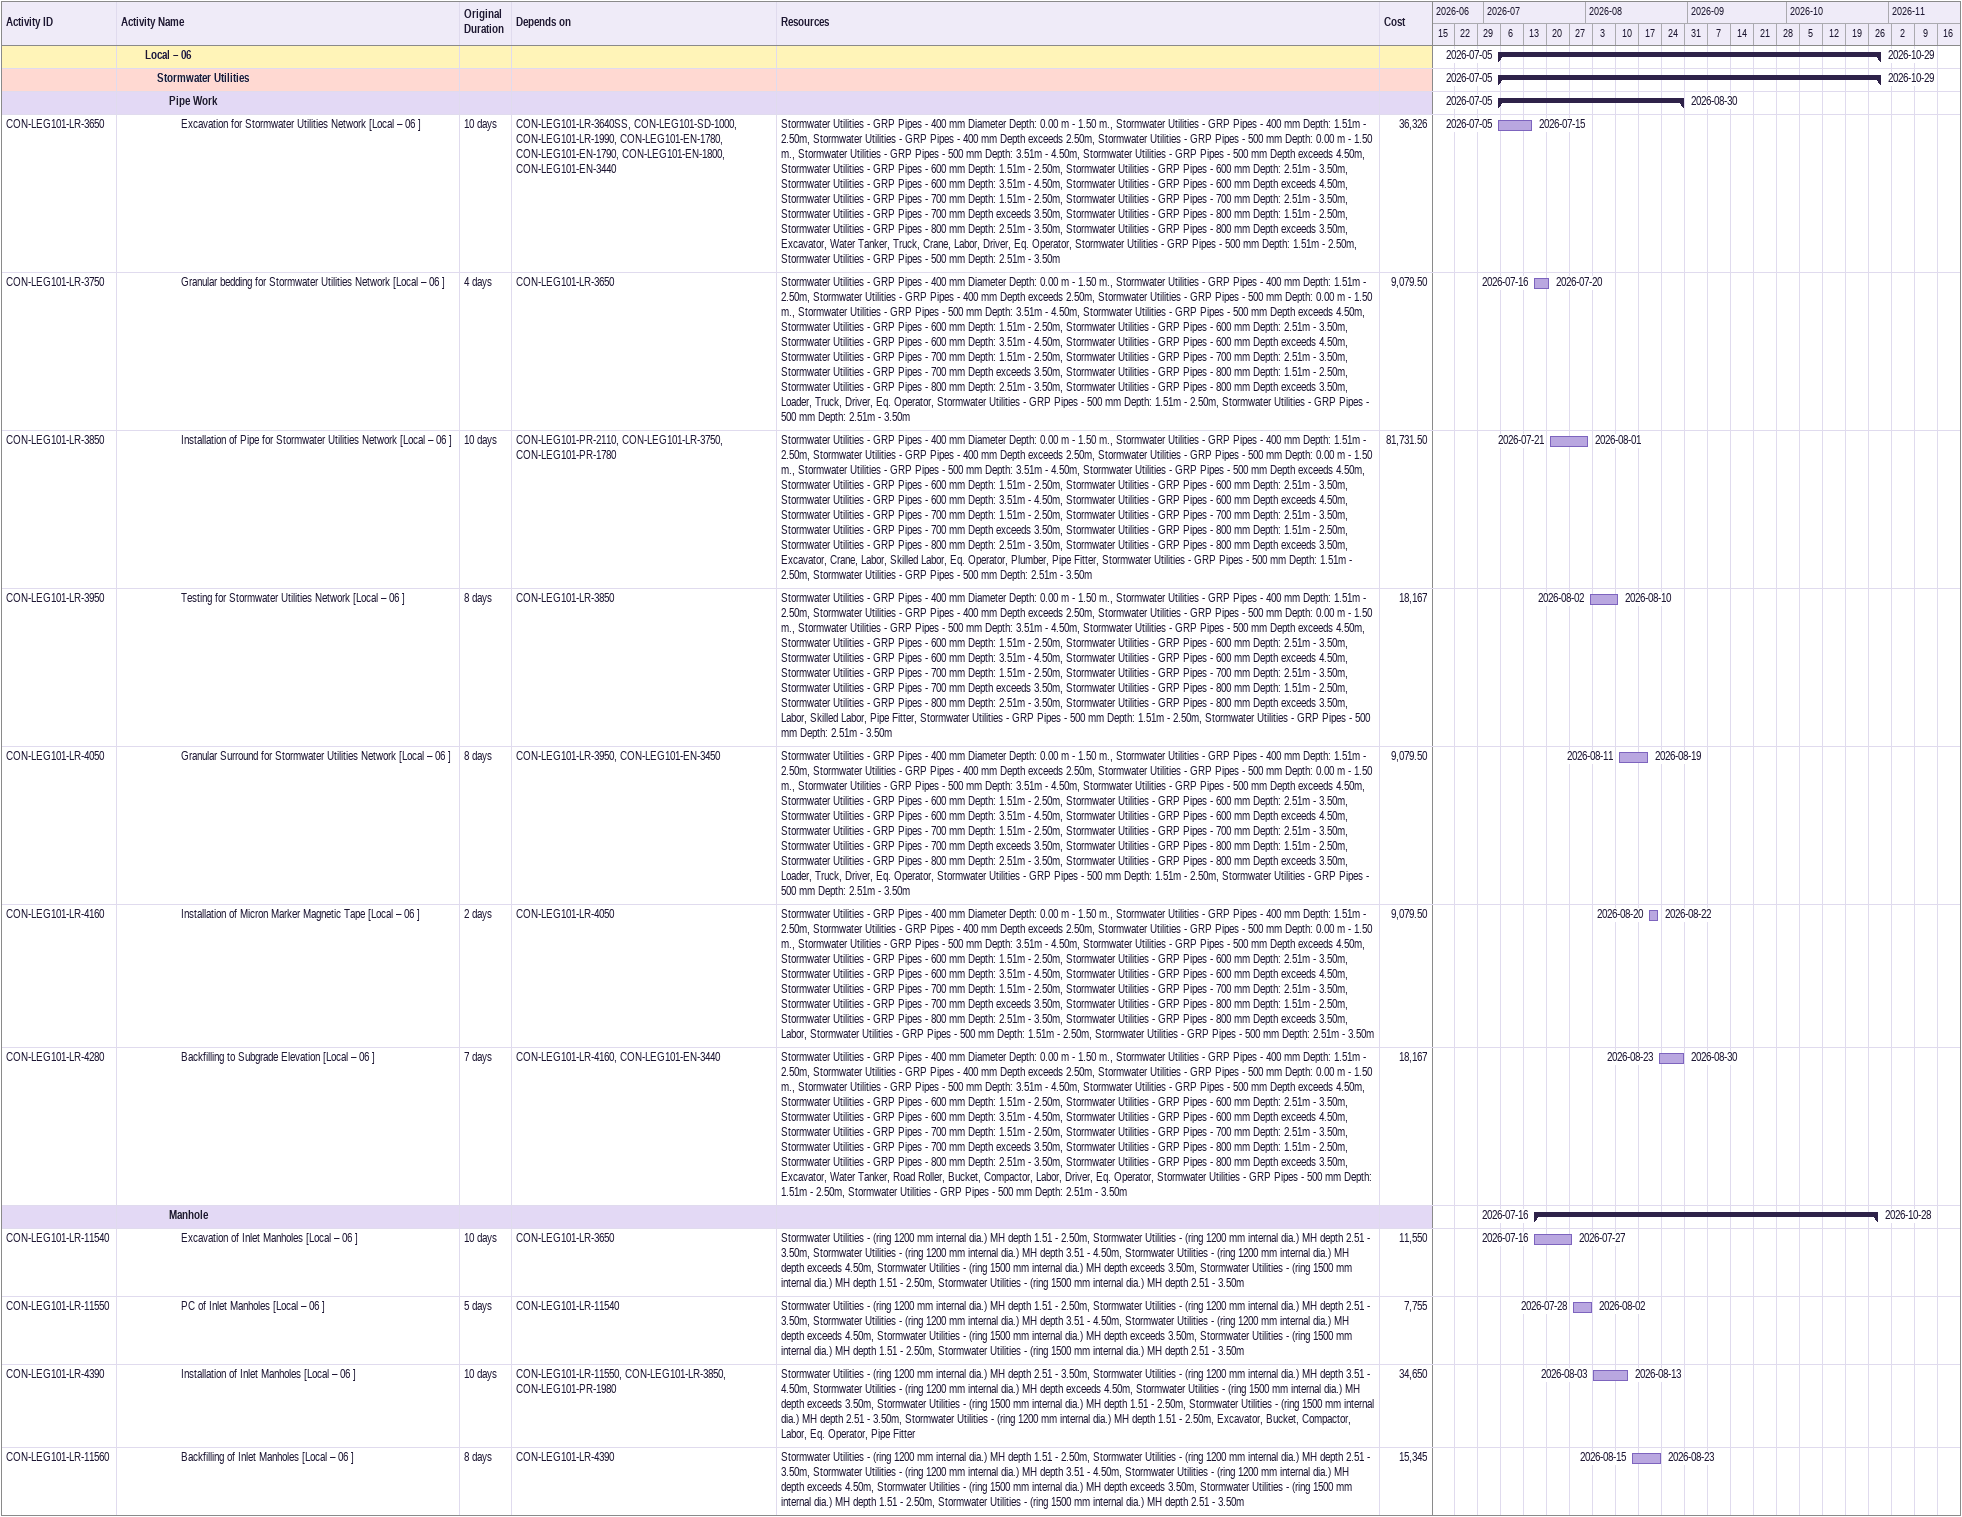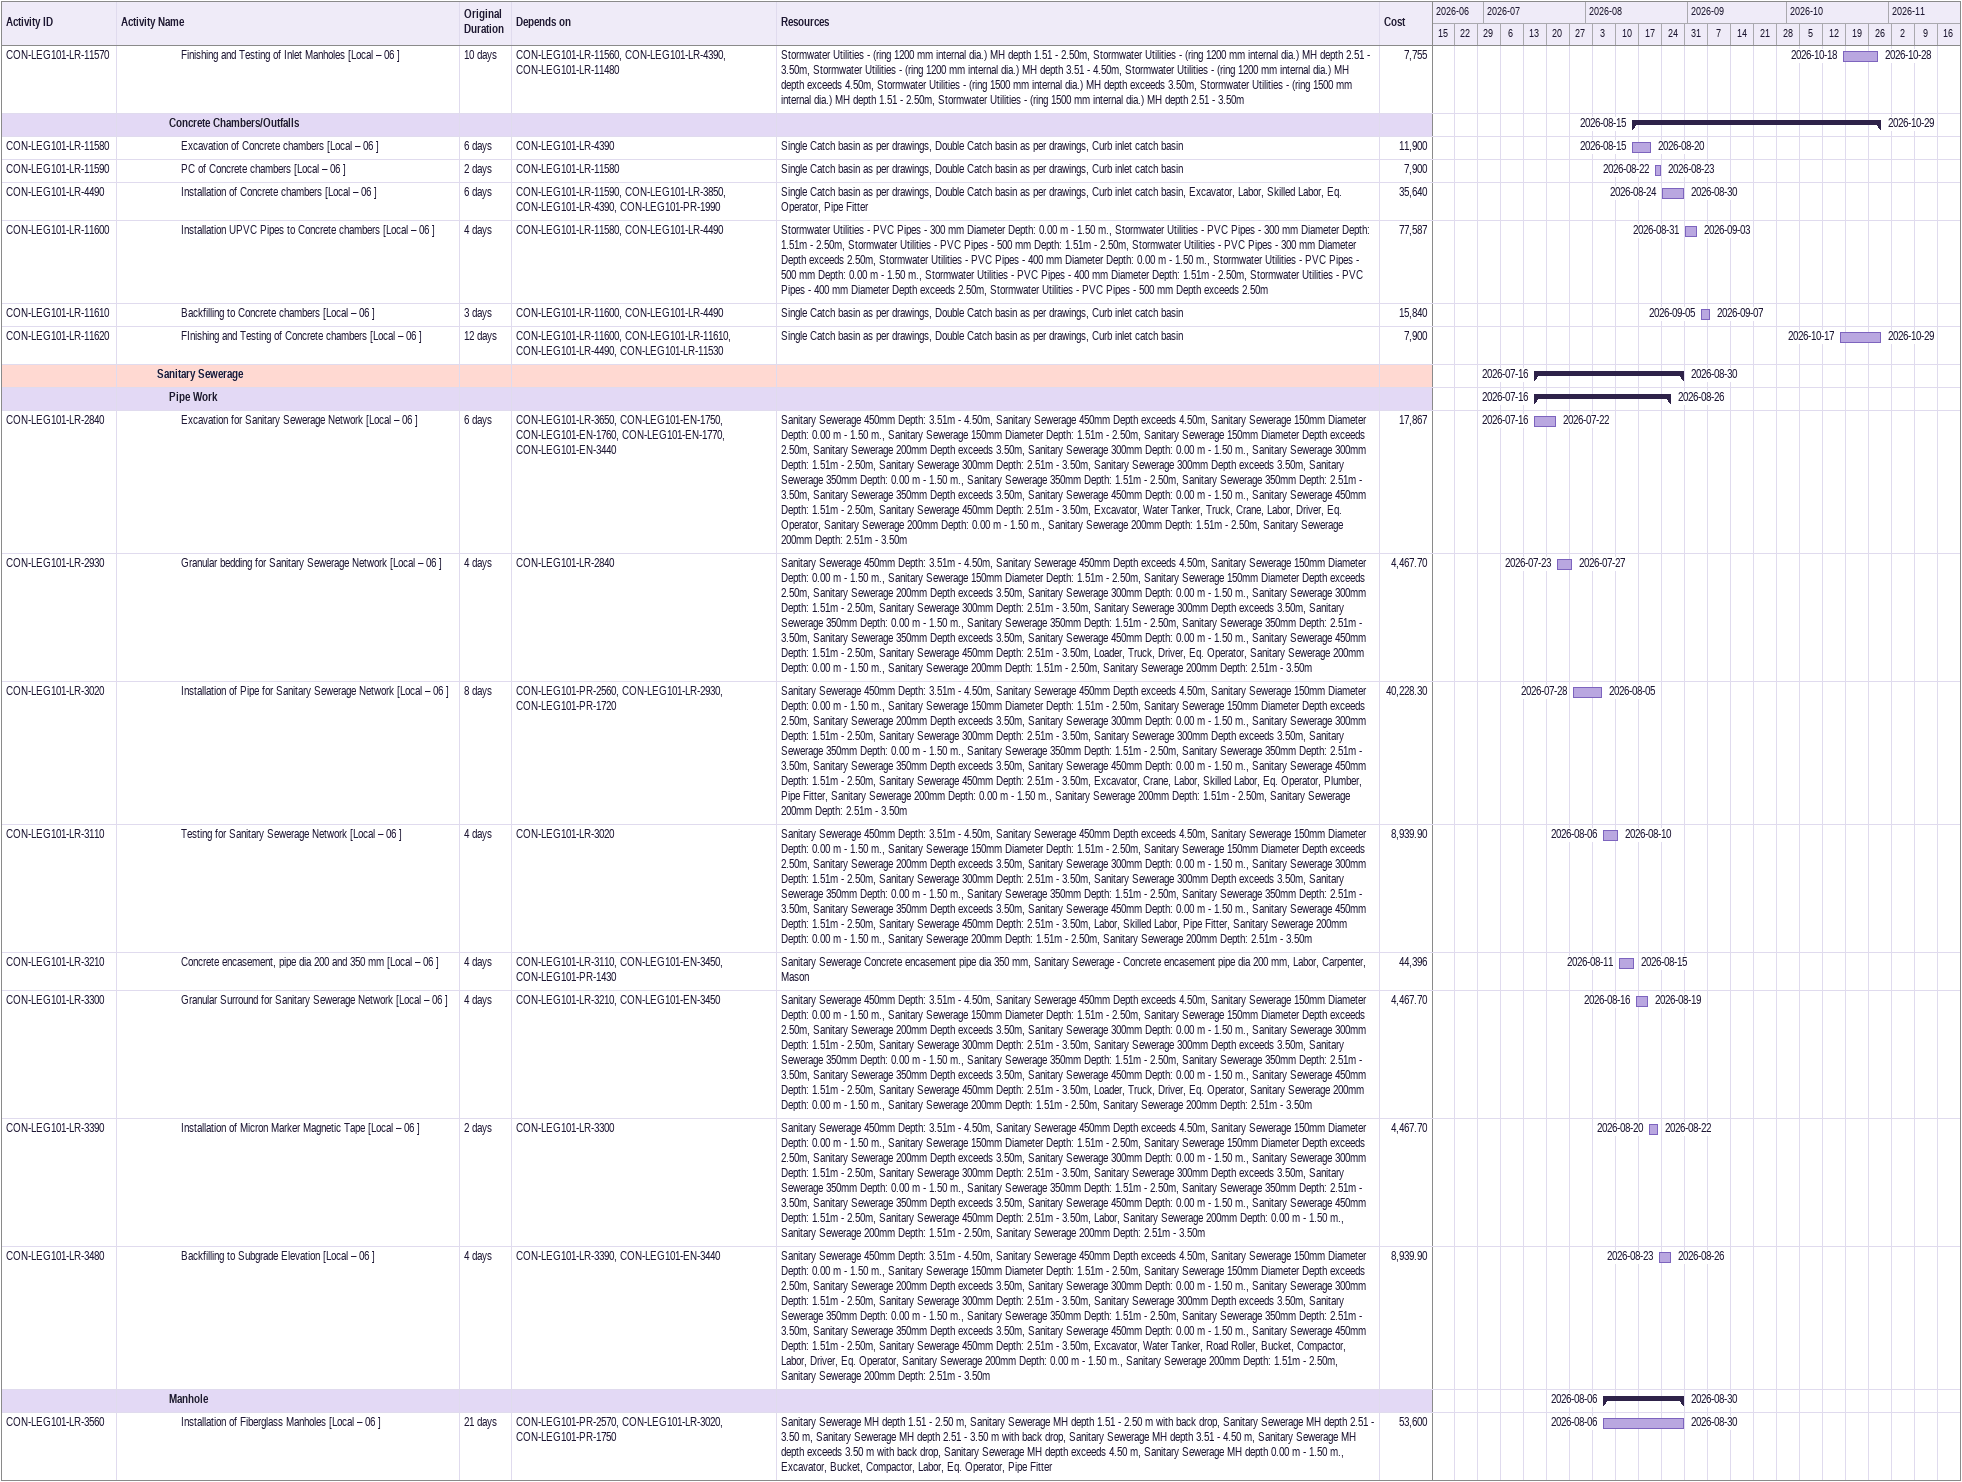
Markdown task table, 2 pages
| ID | Level | Task | Original duration | Start | Finish | Predecessors | Resources | Cost |
|---|---|---|---|---|---|---|---|---|
|  | 3 | **Local – 06** |  | 2026-07-05 | 2026-10-29 |  |  |  |
|  | 4 | **Stormwater Utilities** |  | 2026-07-05 | 2026-10-29 |  |  |  |
|  | 5 | **Pipe Work** |  | 2026-07-05 | 2026-08-30 |  |  |  |
| CON-LEG101-LR-3650 | 6 | Excavation for Stormwater Utilities Network [Local – 06 ] | 10d | 2026-07-05 | 2026-07-15 | CON-LEG101-LR-3640SS, CON-LEG101-SD-1000, CON-LEG101-LR-1990, CON-LEG101-EN-1780, CON-LEG101-EN-1790, CON-LEG101-EN-1800, CON-LEG101-EN-3440 | Stormwater Utilities - GRP Pipes - 400 mm Diameter Depth: 0.00 m - 1.50 m., Stormwater Utilities - GRP Pipes - 400 mm Depth: 1.51m - 2.50m, Stormwater Utilities - GRP Pipes - 400 mm Depth exceeds 2.50m, Stormwater Utilities - GRP Pipes - 500 mm Depth: 0.00 m - 1.50 m., Stormwater Utilities - GRP Pipes - 500 mm Depth: 3.51m - 4.50m, Stormwater Utilities - GRP Pipes - 500 mm Depth exceeds 4.50m, Stormwater Utilities - GRP Pipes - 600 mm Depth: 1.51m - 2.50m, Stormwater Utilities - GRP Pipes - 600 mm Depth: 2.51m - 3.50m, Stormwater Utilities - GRP Pipes - 600 mm Depth: 3.51m - 4.50m, Stormwater Utilities - GRP Pipes - 600 mm Depth exceeds 4.50m, Stormwater Utilities - GRP Pipes - 700 mm Depth: 1.51m - 2.50m, Stormwater Utilities - GRP Pipes - 700 mm Depth: 2.51m - 3.50m, Stormwater Utilities - GRP Pipes - 700 mm Depth exceeds 3.50m, Stormwater Utilities - GRP Pipes - 800 mm Depth: 1.51m - 2.50m, Stormwater Utilities - GRP Pipes - 800 mm Depth: 2.51m - 3.50m, Stormwater Utilities - GRP Pipes - 800 mm Depth exceeds 3.50m, Excavator, Water Tanker, Truck, Crane, Labor, Driver, Eq. Operator, Stormwater Utilities - GRP Pipes - 500 mm Depth: 1.51m - 2.50m, Stormwater Utilities - GRP Pipes - 500 mm Depth: 2.51m - 3.50m | 36326 |
| CON-LEG101-LR-3750 | 6 | Granular bedding for Stormwater Utilities Network [Local – 06 ] | 4d | 2026-07-16 | 2026-07-20 | CON-LEG101-LR-3650 | Stormwater Utilities - GRP Pipes - 400 mm Diameter Depth: 0.00 m - 1.50 m., Stormwater Utilities - GRP Pipes - 400 mm Depth: 1.51m - 2.50m, Stormwater Utilities - GRP Pipes - 400 mm Depth exceeds 2.50m, Stormwater Utilities - GRP Pipes - 500 mm Depth: 0.00 m - 1.50 m., Stormwater Utilities - GRP Pipes - 500 mm Depth: 3.51m - 4.50m, Stormwater Utilities - GRP Pipes - 500 mm Depth exceeds 4.50m, Stormwater Utilities - GRP Pipes - 600 mm Depth: 1.51m - 2.50m, Stormwater Utilities - GRP Pipes - 600 mm Depth: 2.51m - 3.50m, Stormwater Utilities - GRP Pipes - 600 mm Depth: 3.51m - 4.50m, Stormwater Utilities - GRP Pipes - 600 mm Depth exceeds 4.50m, Stormwater Utilities - GRP Pipes - 700 mm Depth: 1.51m - 2.50m, Stormwater Utilities - GRP Pipes - 700 mm Depth: 2.51m - 3.50m, Stormwater Utilities - GRP Pipes - 700 mm Depth exceeds 3.50m, Stormwater Utilities - GRP Pipes - 800 mm Depth: 1.51m - 2.50m, Stormwater Utilities - GRP Pipes - 800 mm Depth: 2.51m - 3.50m, Stormwater Utilities - GRP Pipes - 800 mm Depth exceeds 3.50m, Loader, Truck, Driver, Eq. Operator, Stormwater Utilities - GRP Pipes - 500 mm Depth: 1.51m - 2.50m, Stormwater Utilities - GRP Pipes - 500 mm Depth: 2.51m - 3.50m | 9079.50 |
| CON-LEG101-LR-3850 | 6 | Installation of Pipe for Stormwater Utilities Network [Local – 06 ] | 10d | 2026-07-21 | 2026-08-01 | CON-LEG101-PR-2110, CON-LEG101-LR-3750, CON-LEG101-PR-1780 | Stormwater Utilities - GRP Pipes - 400 mm Diameter Depth: 0.00 m - 1.50 m., Stormwater Utilities - GRP Pipes - 400 mm Depth: 1.51m - 2.50m, Stormwater Utilities - GRP Pipes - 400 mm Depth exceeds 2.50m, Stormwater Utilities - GRP Pipes - 500 mm Depth: 0.00 m - 1.50 m., Stormwater Utilities - GRP Pipes - 500 mm Depth: 3.51m - 4.50m, Stormwater Utilities - GRP Pipes - 500 mm Depth exceeds 4.50m, Stormwater Utilities - GRP Pipes - 600 mm Depth: 1.51m - 2.50m, Stormwater Utilities - GRP Pipes - 600 mm Depth: 2.51m - 3.50m, Stormwater Utilities - GRP Pipes - 600 mm Depth: 3.51m - 4.50m, Stormwater Utilities - GRP Pipes - 600 mm Depth exceeds 4.50m, Stormwater Utilities - GRP Pipes - 700 mm Depth: 1.51m - 2.50m, Stormwater Utilities - GRP Pipes - 700 mm Depth: 2.51m - 3.50m, Stormwater Utilities - GRP Pipes - 700 mm Depth exceeds 3.50m, Stormwater Utilities - GRP Pipes - 800 mm Depth: 1.51m - 2.50m, Stormwater Utilities - GRP Pipes - 800 mm Depth: 2.51m - 3.50m, Stormwater Utilities - GRP Pipes - 800 mm Depth exceeds 3.50m, Excavator, Crane, Labor, Skilled Labor, Eq. Operator, Plumber, Pipe Fitter, Stormwater Utilities - GRP Pipes - 500 mm Depth: 1.51m - 2.50m, Stormwater Utilities - GRP Pipes - 500 mm Depth: 2.51m - 3.50m | 81731.50 |
| CON-LEG101-LR-3950 | 6 | Testing for Stormwater Utilities Network [Local – 06 ] | 8d | 2026-08-02 | 2026-08-10 | CON-LEG101-LR-3850 | Stormwater Utilities - GRP Pipes - 400 mm Diameter Depth: 0.00 m - 1.50 m., Stormwater Utilities - GRP Pipes - 400 mm Depth: 1.51m - 2.50m, Stormwater Utilities - GRP Pipes - 400 mm Depth exceeds 2.50m, Stormwater Utilities - GRP Pipes - 500 mm Depth: 0.00 m - 1.50 m., Stormwater Utilities - GRP Pipes - 500 mm Depth: 3.51m - 4.50m, Stormwater Utilities - GRP Pipes - 500 mm Depth exceeds 4.50m, Stormwater Utilities - GRP Pipes - 600 mm Depth: 1.51m - 2.50m, Stormwater Utilities - GRP Pipes - 600 mm Depth: 2.51m - 3.50m, Stormwater Utilities - GRP Pipes - 600 mm Depth: 3.51m - 4.50m, Stormwater Utilities - GRP Pipes - 600 mm Depth exceeds 4.50m, Stormwater Utilities - GRP Pipes - 700 mm Depth: 1.51m - 2.50m, Stormwater Utilities - GRP Pipes - 700 mm Depth: 2.51m - 3.50m, Stormwater Utilities - GRP Pipes - 700 mm Depth exceeds 3.50m, Stormwater Utilities - GRP Pipes - 800 mm Depth: 1.51m - 2.50m, Stormwater Utilities - GRP Pipes - 800 mm Depth: 2.51m - 3.50m, Stormwater Utilities - GRP Pipes - 800 mm Depth exceeds 3.50m, Labor, Skilled Labor, Pipe Fitter, Stormwater Utilities - GRP Pipes - 500 mm Depth: 1.51m - 2.50m, Stormwater Utilities - GRP Pipes - 500 mm Depth: 2.51m - 3.50m | 18167 |
| CON-LEG101-LR-4050 | 6 | Granular Surround for Stormwater Utilities Network [Local – 06 ] | 8d | 2026-08-11 | 2026-08-19 | CON-LEG101-LR-3950, CON-LEG101-EN-3450 | Stormwater Utilities - GRP Pipes - 400 mm Diameter Depth: 0.00 m - 1.50 m., Stormwater Utilities - GRP Pipes - 400 mm Depth: 1.51m - 2.50m, Stormwater Utilities - GRP Pipes - 400 mm Depth exceeds 2.50m, Stormwater Utilities - GRP Pipes - 500 mm Depth: 0.00 m - 1.50 m., Stormwater Utilities - GRP Pipes - 500 mm Depth: 3.51m - 4.50m, Stormwater Utilities - GRP Pipes - 500 mm Depth exceeds 4.50m, Stormwater Utilities - GRP Pipes - 600 mm Depth: 1.51m - 2.50m, Stormwater Utilities - GRP Pipes - 600 mm Depth: 2.51m - 3.50m, Stormwater Utilities - GRP Pipes - 600 mm Depth: 3.51m - 4.50m, Stormwater Utilities - GRP Pipes - 600 mm Depth exceeds 4.50m, Stormwater Utilities - GRP Pipes - 700 mm Depth: 1.51m - 2.50m, Stormwater Utilities - GRP Pipes - 700 mm Depth: 2.51m - 3.50m, Stormwater Utilities - GRP Pipes - 700 mm Depth exceeds 3.50m, Stormwater Utilities - GRP Pipes - 800 mm Depth: 1.51m - 2.50m, Stormwater Utilities - GRP Pipes - 800 mm Depth: 2.51m - 3.50m, Stormwater Utilities - GRP Pipes - 800 mm Depth exceeds 3.50m, Loader, Truck, Driver, Eq. Operator, Stormwater Utilities - GRP Pipes - 500 mm Depth: 1.51m - 2.50m, Stormwater Utilities - GRP Pipes - 500 mm Depth: 2.51m - 3.50m | 9079.50 |
| CON-LEG101-LR-4160 | 6 | Installation of Micron Marker Magnetic Tape [Local – 06 ] | 2d | 2026-08-20 | 2026-08-22 | CON-LEG101-LR-4050 | Stormwater Utilities - GRP Pipes - 400 mm Diameter Depth: 0.00 m - 1.50 m., Stormwater Utilities - GRP Pipes - 400 mm Depth: 1.51m - 2.50m, Stormwater Utilities - GRP Pipes - 400 mm Depth exceeds 2.50m, Stormwater Utilities - GRP Pipes - 500 mm Depth: 0.00 m - 1.50 m., Stormwater Utilities - GRP Pipes - 500 mm Depth: 3.51m - 4.50m, Stormwater Utilities - GRP Pipes - 500 mm Depth exceeds 4.50m, Stormwater Utilities - GRP Pipes - 600 mm Depth: 1.51m - 2.50m, Stormwater Utilities - GRP Pipes - 600 mm Depth: 2.51m - 3.50m, Stormwater Utilities - GRP Pipes - 600 mm Depth: 3.51m - 4.50m, Stormwater Utilities - GRP Pipes - 600 mm Depth exceeds 4.50m, Stormwater Utilities - GRP Pipes - 700 mm Depth: 1.51m - 2.50m, Stormwater Utilities - GRP Pipes - 700 mm Depth: 2.51m - 3.50m, Stormwater Utilities - GRP Pipes - 700 mm Depth exceeds 3.50m, Stormwater Utilities - GRP Pipes - 800 mm Depth: 1.51m - 2.50m, Stormwater Utilities - GRP Pipes - 800 mm Depth: 2.51m - 3.50m, Stormwater Utilities - GRP Pipes - 800 mm Depth exceeds 3.50m, Labor, Stormwater Utilities - GRP Pipes - 500 mm Depth: 1.51m - 2.50m, Stormwater Utilities - GRP Pipes - 500 mm Depth: 2.51m - 3.50m | 9079.50 |
| CON-LEG101-LR-4280 | 6 | Backfilling to Subgrade Elevation [Local – 06 ] | 7d | 2026-08-23 | 2026-08-30 | CON-LEG101-LR-4160, CON-LEG101-EN-3440 | Stormwater Utilities - GRP Pipes - 400 mm Diameter Depth: 0.00 m - 1.50 m., Stormwater Utilities - GRP Pipes - 400 mm Depth: 1.51m - 2.50m, Stormwater Utilities - GRP Pipes - 400 mm Depth exceeds 2.50m, Stormwater Utilities - GRP Pipes - 500 mm Depth: 0.00 m - 1.50 m., Stormwater Utilities - GRP Pipes - 500 mm Depth: 3.51m - 4.50m, Stormwater Utilities - GRP Pipes - 500 mm Depth exceeds 4.50m, Stormwater Utilities - GRP Pipes - 600 mm Depth: 1.51m - 2.50m, Stormwater Utilities - GRP Pipes - 600 mm Depth: 2.51m - 3.50m, Stormwater Utilities - GRP Pipes - 600 mm Depth: 3.51m - 4.50m, Stormwater Utilities - GRP Pipes - 600 mm Depth exceeds 4.50m, Stormwater Utilities - GRP Pipes - 700 mm Depth: 1.51m - 2.50m, Stormwater Utilities - GRP Pipes - 700 mm Depth: 2.51m - 3.50m, Stormwater Utilities - GRP Pipes - 700 mm Depth exceeds 3.50m, Stormwater Utilities - GRP Pipes - 800 mm Depth: 1.51m - 2.50m, Stormwater Utilities - GRP Pipes - 800 mm Depth: 2.51m - 3.50m, Stormwater Utilities - GRP Pipes - 800 mm Depth exceeds 3.50m, Excavator, Water Tanker, Road Roller, Bucket, Compactor, Labor, Driver, Eq. Operator, Stormwater Utilities - GRP Pipes - 500 mm Depth: 1.51m - 2.50m, Stormwater Utilities - GRP Pipes - 500 mm Depth: 2.51m - 3.50m | 18167 |
|  | 5 | **Manhole** |  | 2026-07-16 | 2026-10-28 |  |  |  |
| CON-LEG101-LR-11540 | 6 | Excavation of Inlet Manholes [Local – 06 ] | 10d | 2026-07-16 | 2026-07-27 | CON-LEG101-LR-3650 | Stormwater Utilities - (ring 1200 mm internal dia.) MH depth 1.51 - 2.50m, Stormwater Utilities - (ring 1200 mm internal dia.) MH depth 2.51 - 3.50m, Stormwater Utilities - (ring 1200 mm internal dia.) MH depth 3.51 - 4.50m, Stormwater Utilities - (ring 1200 mm internal dia.) MH depth exceeds 4.50m, Stormwater Utilities - (ring 1500 mm internal dia.) MH depth exceeds 3.50m, Stormwater Utilities - (ring 1500 mm internal dia.) MH depth 1.51 - 2.50m, Stormwater Utilities - (ring 1500 mm internal dia.) MH depth 2.51 - 3.50m | 11550 |
| CON-LEG101-LR-11550 | 6 | PC of Inlet Manholes [Local – 06 ] | 5d | 2026-07-28 | 2026-08-02 | CON-LEG101-LR-11540 | Stormwater Utilities - (ring 1200 mm internal dia.) MH depth 1.51 - 2.50m, Stormwater Utilities - (ring 1200 mm internal dia.) MH depth 2.51 - 3.50m, Stormwater Utilities - (ring 1200 mm internal dia.) MH depth 3.51 - 4.50m, Stormwater Utilities - (ring 1200 mm internal dia.) MH depth exceeds 4.50m, Stormwater Utilities - (ring 1500 mm internal dia.) MH depth exceeds 3.50m, Stormwater Utilities - (ring 1500 mm internal dia.) MH depth 1.51 - 2.50m, Stormwater Utilities - (ring 1500 mm internal dia.) MH depth 2.51 - 3.50m | 7755 |
| CON-LEG101-LR-4390 | 6 | Installation of Inlet Manholes [Local – 06 ] | 10d | 2026-08-03 | 2026-08-13 | CON-LEG101-LR-11550, CON-LEG101-LR-3850, CON-LEG101-PR-1980 | Stormwater Utilities - (ring 1200 mm internal dia.) MH depth 2.51 - 3.50m, Stormwater Utilities - (ring 1200 mm internal dia.) MH depth 3.51 - 4.50m, Stormwater Utilities - (ring 1200 mm internal dia.) MH depth exceeds 4.50m, Stormwater Utilities - (ring 1500 mm internal dia.) MH depth exceeds 3.50m, Stormwater Utilities - (ring 1500 mm internal dia.) MH depth 1.51 - 2.50m, Stormwater Utilities - (ring 1500 mm internal dia.) MH depth 2.51 - 3.50m, Stormwater Utilities - (ring 1200 mm internal dia.) MH depth 1.51 - 2.50m, Excavator, Bucket, Compactor, Labor, Eq. Operator, Pipe Fitter | 34650 |
| CON-LEG101-LR-11560 | 6 | Backfilling of Inlet Manholes [Local – 06 ] | 8d | 2026-08-15 | 2026-08-23 | CON-LEG101-LR-4390 | Stormwater Utilities - (ring 1200 mm internal dia.) MH depth 1.51 - 2.50m, Stormwater Utilities - (ring 1200 mm internal dia.) MH depth 2.51 - 3.50m, Stormwater Utilities - (ring 1200 mm internal dia.) MH depth 3.51 - 4.50m, Stormwater Utilities - (ring 1200 mm internal dia.) MH depth exceeds 4.50m, Stormwater Utilities - (ring 1500 mm internal dia.) MH depth exceeds 3.50m, Stormwater Utilities - (ring 1500 mm internal dia.) MH depth 1.51 - 2.50m, Stormwater Utilities - (ring 1500 mm internal dia.) MH depth 2.51 - 3.50m | 15345 |
| CON-LEG101-LR-11570 | 6 | Finishing and Testing of Inlet Manholes [Local – 06 ] | 10d | 2026-10-18 | 2026-10-28 | CON-LEG101-LR-11560, CON-LEG101-LR-4390, CON-LEG101-LR-11480 | Stormwater Utilities - (ring 1200 mm internal dia.) MH depth 1.51 - 2.50m, Stormwater Utilities - (ring 1200 mm internal dia.) MH depth 2.51 - 3.50m, Stormwater Utilities - (ring 1200 mm internal dia.) MH depth 3.51 - 4.50m, Stormwater Utilities - (ring 1200 mm internal dia.) MH depth exceeds 4.50m, Stormwater Utilities - (ring 1500 mm internal dia.) MH depth exceeds 3.50m, Stormwater Utilities - (ring 1500 mm internal dia.) MH depth 1.51 - 2.50m, Stormwater Utilities - (ring 1500 mm internal dia.) MH depth 2.51 - 3.50m | 7755 |
|  | 5 | **Concrete Chambers/Outfalls** |  | 2026-08-15 | 2026-10-29 |  |  |  |
| CON-LEG101-LR-11580 | 6 | Excavation of Concrete chambers [Local – 06 ] | 6d | 2026-08-15 | 2026-08-20 | CON-LEG101-LR-4390 | Single Catch basin as per drawings, Double Catch basin as per drawings, Curb inlet catch basin | 11900 |
| CON-LEG101-LR-11590 | 6 | PC of Concrete chambers [Local – 06 ] | 2d | 2026-08-22 | 2026-08-23 | CON-LEG101-LR-11580 | Single Catch basin as per drawings, Double Catch basin as per drawings, Curb inlet catch basin | 7900 |
| CON-LEG101-LR-4490 | 6 | Installation of Concrete chambers [Local – 06 ] | 6d | 2026-08-24 | 2026-08-30 | CON-LEG101-LR-11590, CON-LEG101-LR-3850, CON-LEG101-LR-4390, CON-LEG101-PR-1990 | Single Catch basin as per drawings, Double Catch basin as per drawings, Curb inlet catch basin, Excavator, Labor, Skilled Labor, Eq. Operator, Pipe Fitter | 35640 |
| CON-LEG101-LR-11600 | 6 | Installation UPVC Pipes to Concrete chambers [Local – 06 ] | 4d | 2026-08-31 | 2026-09-03 | CON-LEG101-LR-11580, CON-LEG101-LR-4490 | Stormwater Utilities - PVC Pipes - 300 mm Diameter Depth: 0.00 m - 1.50 m., Stormwater Utilities - PVC Pipes - 300 mm Diameter Depth: 1.51m - 2.50m, Stormwater Utilities - PVC Pipes - 500 mm Depth: 1.51m - 2.50m, Stormwater Utilities - PVC Pipes - 300 mm Diameter Depth exceeds 2.50m, Stormwater Utilities - PVC Pipes - 400 mm Diameter Depth: 0.00 m - 1.50 m., Stormwater Utilities - PVC Pipes - 500 mm Depth: 0.00 m - 1.50 m., Stormwater Utilities - PVC Pipes - 400 mm Diameter Depth: 1.51m - 2.50m, Stormwater Utilities - PVC Pipes - 400 mm Diameter Depth exceeds 2.50m, Stormwater Utilities - PVC Pipes - 500 mm Depth exceeds 2.50m | 77587 |
| CON-LEG101-LR-11610 | 6 | Backfilling to Concrete chambers [Local – 06 ] | 3d | 2026-09-05 | 2026-09-07 | CON-LEG101-LR-11600, CON-LEG101-LR-4490 | Single Catch basin as per drawings, Double Catch basin as per drawings, Curb inlet catch basin | 15840 |
| CON-LEG101-LR-11620 | 6 | FInishing and Testing of Concrete chambers [Local – 06 ] | 12d | 2026-10-17 | 2026-10-29 | CON-LEG101-LR-11600, CON-LEG101-LR-11610, CON-LEG101-LR-4490, CON-LEG101-LR-11530 | Single Catch basin as per drawings, Double Catch basin as per drawings, Curb inlet catch basin | 7900 |
|  | 4 | **Sanitary Sewerage** |  | 2026-07-16 | 2026-08-30 |  |  |  |
|  | 5 | **Pipe Work** |  | 2026-07-16 | 2026-08-26 |  |  |  |
| CON-LEG101-LR-2840 | 6 | Excavation for Sanitary Sewerage Network [Local – 06 ] | 6d | 2026-07-16 | 2026-07-22 | CON-LEG101-LR-3650, CON-LEG101-EN-1750, CON-LEG101-EN-1760, CON-LEG101-EN-1770, CON-LEG101-EN-3440 | Sanitary Sewerage 450mm Depth: 3.51m - 4.50m, Sanitary Sewerage 450mm Depth exceeds 4.50m, Sanitary Sewerage 150mm Diameter Depth: 0.00 m - 1.50 m., Sanitary Sewerage 150mm Diameter Depth: 1.51m - 2.50m, Sanitary Sewerage 150mm Diameter Depth exceeds 2.50m, Sanitary Sewerage 200mm Depth exceeds 3.50m, Sanitary Sewerage 300mm Depth: 0.00 m - 1.50 m., Sanitary Sewerage 300mm Depth: 1.51m - 2.50m, Sanitary Sewerage 300mm Depth: 2.51m - 3.50m, Sanitary Sewerage 300mm Depth exceeds 3.50m, Sanitary Sewerage 350mm Depth: 0.00 m - 1.50 m., Sanitary Sewerage 350mm Depth: 1.51m - 2.50m, Sanitary Sewerage 350mm Depth: 2.51m - 3.50m, Sanitary Sewerage 350mm Depth exceeds 3.50m, Sanitary Sewerage 450mm Depth: 0.00 m - 1.50 m., Sanitary Sewerage 450mm Depth: 1.51m - 2.50m, Sanitary Sewerage 450mm Depth: 2.51m - 3.50m, Excavator, Water Tanker, Truck, Crane, Labor, Driver, Eq. Operator, Sanitary Sewerage 200mm Depth: 0.00 m - 1.50 m., Sanitary Sewerage 200mm Depth: 1.51m - 2.50m, Sanitary Sewerage 200mm Depth: 2.51m - 3.50m | 17867 |
| CON-LEG101-LR-2930 | 6 | Granular bedding for Sanitary Sewerage Network [Local – 06 ] | 4d | 2026-07-23 | 2026-07-27 | CON-LEG101-LR-2840 | Sanitary Sewerage 450mm Depth: 3.51m - 4.50m, Sanitary Sewerage 450mm Depth exceeds 4.50m, Sanitary Sewerage 150mm Diameter Depth: 0.00 m - 1.50 m., Sanitary Sewerage 150mm Diameter Depth: 1.51m - 2.50m, Sanitary Sewerage 150mm Diameter Depth exceeds 2.50m, Sanitary Sewerage 200mm Depth exceeds 3.50m, Sanitary Sewerage 300mm Depth: 0.00 m - 1.50 m., Sanitary Sewerage 300mm Depth: 1.51m - 2.50m, Sanitary Sewerage 300mm Depth: 2.51m - 3.50m, Sanitary Sewerage 300mm Depth exceeds 3.50m, Sanitary Sewerage 350mm Depth: 0.00 m - 1.50 m., Sanitary Sewerage 350mm Depth: 1.51m - 2.50m, Sanitary Sewerage 350mm Depth: 2.51m - 3.50m, Sanitary Sewerage 350mm Depth exceeds 3.50m, Sanitary Sewerage 450mm Depth: 0.00 m - 1.50 m., Sanitary Sewerage 450mm Depth: 1.51m - 2.50m, Sanitary Sewerage 450mm Depth: 2.51m - 3.50m, Loader, Truck, Driver, Eq. Operator, Sanitary Sewerage 200mm Depth: 0.00 m - 1.50 m., Sanitary Sewerage 200mm Depth: 1.51m - 2.50m, Sanitary Sewerage 200mm Depth: 2.51m - 3.50m | 4467.70 |
| CON-LEG101-LR-3020 | 6 | Installation of Pipe for Sanitary Sewerage Network [Local – 06 ] | 8d | 2026-07-28 | 2026-08-05 | CON-LEG101-PR-2560, CON-LEG101-LR-2930, CON-LEG101-PR-1720 | Sanitary Sewerage 450mm Depth: 3.51m - 4.50m, Sanitary Sewerage 450mm Depth exceeds 4.50m, Sanitary Sewerage 150mm Diameter Depth: 0.00 m - 1.50 m., Sanitary Sewerage 150mm Diameter Depth: 1.51m - 2.50m, Sanitary Sewerage 150mm Diameter Depth exceeds 2.50m, Sanitary Sewerage 200mm Depth exceeds 3.50m, Sanitary Sewerage 300mm Depth: 0.00 m - 1.50 m., Sanitary Sewerage 300mm Depth: 1.51m - 2.50m, Sanitary Sewerage 300mm Depth: 2.51m - 3.50m, Sanitary Sewerage 300mm Depth exceeds 3.50m, Sanitary Sewerage 350mm Depth: 0.00 m - 1.50 m., Sanitary Sewerage 350mm Depth: 1.51m - 2.50m, Sanitary Sewerage 350mm Depth: 2.51m - 3.50m, Sanitary Sewerage 350mm Depth exceeds 3.50m, Sanitary Sewerage 450mm Depth: 0.00 m - 1.50 m., Sanitary Sewerage 450mm Depth: 1.51m - 2.50m, Sanitary Sewerage 450mm Depth: 2.51m - 3.50m, Excavator, Crane, Labor, Skilled Labor, Eq. Operator, Plumber, Pipe Fitter, Sanitary Sewerage 200mm Depth: 0.00 m - 1.50 m., Sanitary Sewerage 200mm Depth: 1.51m - 2.50m, Sanitary Sewerage 200mm Depth: 2.51m - 3.50m | 40228.30 |
| CON-LEG101-LR-3110 | 6 | Testing for Sanitary Sewerage Network [Local – 06 ] | 4d | 2026-08-06 | 2026-08-10 | CON-LEG101-LR-3020 | Sanitary Sewerage 450mm Depth: 3.51m - 4.50m, Sanitary Sewerage 450mm Depth exceeds 4.50m, Sanitary Sewerage 150mm Diameter Depth: 0.00 m - 1.50 m., Sanitary Sewerage 150mm Diameter Depth: 1.51m - 2.50m, Sanitary Sewerage 150mm Diameter Depth exceeds 2.50m, Sanitary Sewerage 200mm Depth exceeds 3.50m, Sanitary Sewerage 300mm Depth: 0.00 m - 1.50 m., Sanitary Sewerage 300mm Depth: 1.51m - 2.50m, Sanitary Sewerage 300mm Depth: 2.51m - 3.50m, Sanitary Sewerage 300mm Depth exceeds 3.50m, Sanitary Sewerage 350mm Depth: 0.00 m - 1.50 m., Sanitary Sewerage 350mm Depth: 1.51m - 2.50m, Sanitary Sewerage 350mm Depth: 2.51m - 3.50m, Sanitary Sewerage 350mm Depth exceeds 3.50m, Sanitary Sewerage 450mm Depth: 0.00 m - 1.50 m., Sanitary Sewerage 450mm Depth: 1.51m - 2.50m, Sanitary Sewerage 450mm Depth: 2.51m - 3.50m, Labor, Skilled Labor, Pipe Fitter, Sanitary Sewerage 200mm Depth: 0.00 m - 1.50 m., Sanitary Sewerage 200mm Depth: 1.51m - 2.50m, Sanitary Sewerage 200mm Depth: 2.51m - 3.50m | 8939.90 |
| CON-LEG101-LR-3210 | 6 | Concrete encasement, pipe dia 200 and 350 mm [Local – 06 ] | 4d | 2026-08-11 | 2026-08-15 | CON-LEG101-LR-3110, CON-LEG101-EN-3450, CON-LEG101-PR-1430 | Sanitary Sewerage Concrete encasement pipe dia 350 mm, Sanitary Sewerage - Concrete encasement pipe dia 200 mm, Labor, Carpenter, Mason | 44396 |
| CON-LEG101-LR-3300 | 6 | Granular Surround for Sanitary Sewerage Network [Local – 06 ] | 4d | 2026-08-16 | 2026-08-19 | CON-LEG101-LR-3210, CON-LEG101-EN-3450 | Sanitary Sewerage 450mm Depth: 3.51m - 4.50m, Sanitary Sewerage 450mm Depth exceeds 4.50m, Sanitary Sewerage 150mm Diameter Depth: 0.00 m - 1.50 m., Sanitary Sewerage 150mm Diameter Depth: 1.51m - 2.50m, Sanitary Sewerage 150mm Diameter Depth exceeds 2.50m, Sanitary Sewerage 200mm Depth exceeds 3.50m, Sanitary Sewerage 300mm Depth: 0.00 m - 1.50 m., Sanitary Sewerage 300mm Depth: 1.51m - 2.50m, Sanitary Sewerage 300mm Depth: 2.51m - 3.50m, Sanitary Sewerage 300mm Depth exceeds 3.50m, Sanitary Sewerage 350mm Depth: 0.00 m - 1.50 m., Sanitary Sewerage 350mm Depth: 1.51m - 2.50m, Sanitary Sewerage 350mm Depth: 2.51m - 3.50m, Sanitary Sewerage 350mm Depth exceeds 3.50m, Sanitary Sewerage 450mm Depth: 0.00 m - 1.50 m., Sanitary Sewerage 450mm Depth: 1.51m - 2.50m, Sanitary Sewerage 450mm Depth: 2.51m - 3.50m, Loader, Truck, Driver, Eq. Operator, Sanitary Sewerage 200mm Depth: 0.00 m - 1.50 m., Sanitary Sewerage 200mm Depth: 1.51m - 2.50m, Sanitary Sewerage 200mm Depth: 2.51m - 3.50m | 4467.70 |
| CON-LEG101-LR-3390 | 6 | Installation of Micron Marker Magnetic Tape [Local – 06 ] | 2d | 2026-08-20 | 2026-08-22 | CON-LEG101-LR-3300 | Sanitary Sewerage 450mm Depth: 3.51m - 4.50m, Sanitary Sewerage 450mm Depth exceeds 4.50m, Sanitary Sewerage 150mm Diameter Depth: 0.00 m - 1.50 m., Sanitary Sewerage 150mm Diameter Depth: 1.51m - 2.50m, Sanitary Sewerage 150mm Diameter Depth exceeds 2.50m, Sanitary Sewerage 200mm Depth exceeds 3.50m, Sanitary Sewerage 300mm Depth: 0.00 m - 1.50 m., Sanitary Sewerage 300mm Depth: 1.51m - 2.50m, Sanitary Sewerage 300mm Depth: 2.51m - 3.50m, Sanitary Sewerage 300mm Depth exceeds 3.50m, Sanitary Sewerage 350mm Depth: 0.00 m - 1.50 m., Sanitary Sewerage 350mm Depth: 1.51m - 2.50m, Sanitary Sewerage 350mm Depth: 2.51m - 3.50m, Sanitary Sewerage 350mm Depth exceeds 3.50m, Sanitary Sewerage 450mm Depth: 0.00 m - 1.50 m., Sanitary Sewerage 450mm Depth: 1.51m - 2.50m, Sanitary Sewerage 450mm Depth: 2.51m - 3.50m, Labor, Sanitary Sewerage 200mm Depth: 0.00 m - 1.50 m., Sanitary Sewerage 200mm Depth: 1.51m - 2.50m, Sanitary Sewerage 200mm Depth: 2.51m - 3.50m | 4467.70 |
| CON-LEG101-LR-3480 | 6 | Backfilling to Subgrade Elevation [Local – 06 ] | 4d | 2026-08-23 | 2026-08-26 | CON-LEG101-LR-3390, CON-LEG101-EN-3440 | Sanitary Sewerage 450mm Depth: 3.51m - 4.50m, Sanitary Sewerage 450mm Depth exceeds 4.50m, Sanitary Sewerage 150mm Diameter Depth: 0.00 m - 1.50 m., Sanitary Sewerage 150mm Diameter Depth: 1.51m - 2.50m, Sanitary Sewerage 150mm Diameter Depth exceeds 2.50m, Sanitary Sewerage 200mm Depth exceeds 3.50m, Sanitary Sewerage 300mm Depth: 0.00 m - 1.50 m., Sanitary Sewerage 300mm Depth: 1.51m - 2.50m, Sanitary Sewerage 300mm Depth: 2.51m - 3.50m, Sanitary Sewerage 300mm Depth exceeds 3.50m, Sanitary Sewerage 350mm Depth: 0.00 m - 1.50 m., Sanitary Sewerage 350mm Depth: 1.51m - 2.50m, Sanitary Sewerage 350mm Depth: 2.51m - 3.50m, Sanitary Sewerage 350mm Depth exceeds 3.50m, Sanitary Sewerage 450mm Depth: 0.00 m - 1.50 m., Sanitary Sewerage 450mm Depth: 1.51m - 2.50m, Sanitary Sewerage 450mm Depth: 2.51m - 3.50m, Excavator, Water Tanker, Road Roller, Bucket, Compactor, Labor, Driver, Eq. Operator, Sanitary Sewerage 200mm Depth: 0.00 m - 1.50 m., Sanitary Sewerage 200mm Depth: 1.51m - 2.50m, Sanitary Sewerage 200mm Depth: 2.51m - 3.50m | 8939.90 |
|  | 5 | **Manhole** |  | 2026-08-06 | 2026-08-30 |  |  |  |
| CON-LEG101-LR-3560 | 6 | Installation of Fiberglass Manholes [Local – 06 ] | 21d | 2026-08-06 | 2026-08-30 | CON-LEG101-PR-2570, CON-LEG101-LR-3020, CON-LEG101-PR-1750 | Sanitary Sewerage MH depth 1.51 - 2.50 m, Sanitary Sewerage MH depth 1.51 - 2.50 m with back drop, Sanitary Sewerage MH depth 2.51 - 3.50 m, Sanitary Sewerage MH depth 2.51 - 3.50 m with back drop, Sanitary Sewerage MH depth 3.51 - 4.50 m, Sanitary Sewerage MH depth exceeds 3.50 m with back drop, Sanitary Sewerage MH depth exceeds 4.50 m, Sanitary Sewerage MH depth 0.00 m - 1.50 m., Excavator, Bucket, Compactor, Labor, Eq. Operator, Pipe Fitter | 53600 |
